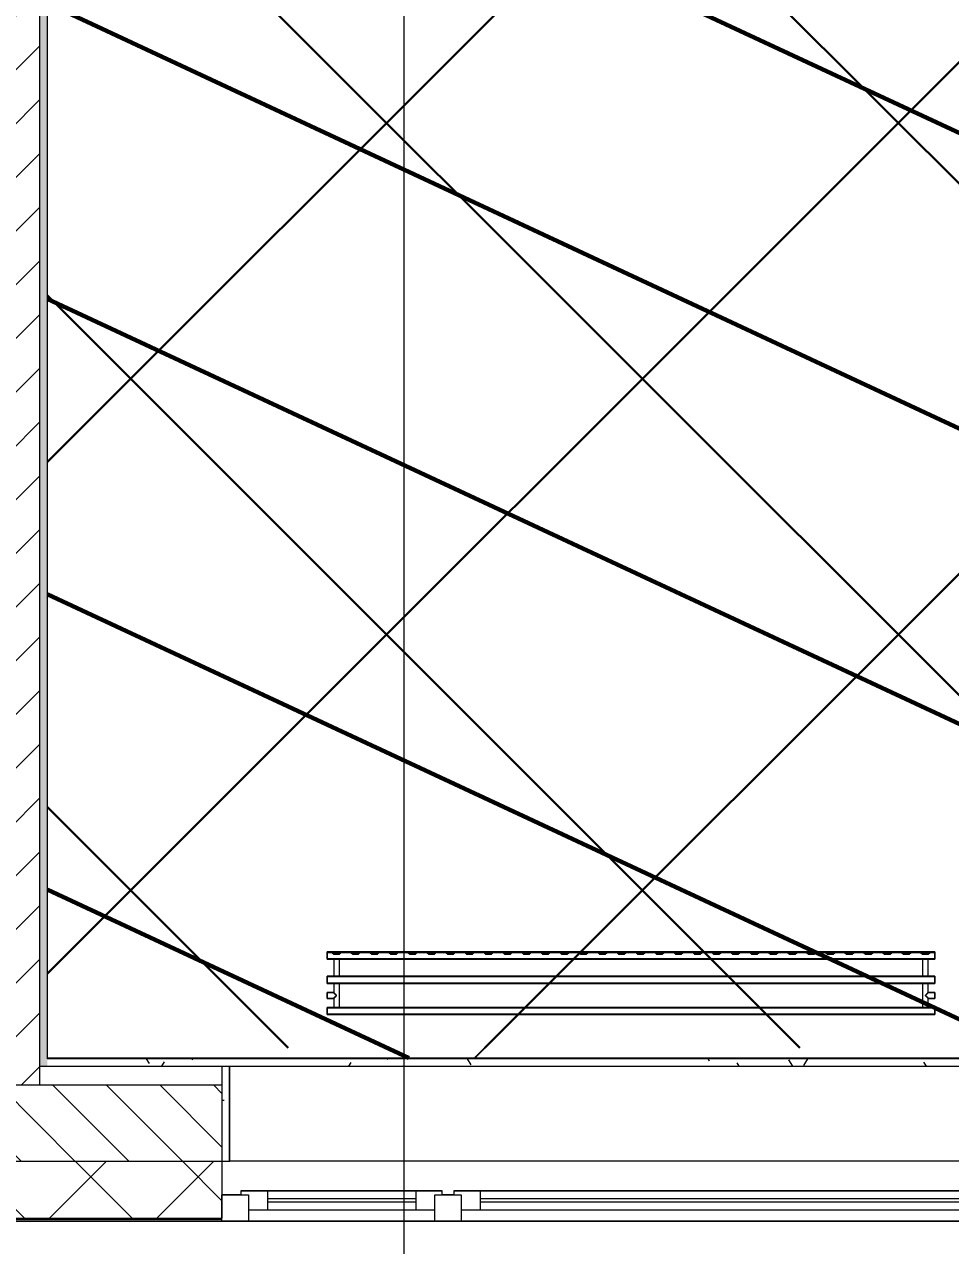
# Model space of a CAD drawing. Header units: millimetres. Extents: x -164500 to 426394, y -23753 to 102118.
# Drawn here: x 258482 to 260920, y -323 to 2892 of the extents above; entities that cross this region are included whole.
import ezdxf
from ezdxf import colors
from ezdxf.entities.mleader import LeaderData, LeaderLine
from ezdxf.math import Vec2, Vec3

# ---------------------------------------------------------------- set-up
doc = ezdxf.new("R2010")
doc.units = ezdxf.units.MM
for name, color, linetype, lineweight in [('0) шлифовка', 5, 'Continuous', 60), ('5.2) Л-1 Линолеум', 100, 'Continuous', 30), ('9.1) Рулон', 30, 'Continuous', 30), ('A-GLAZ', 7, 'Continuous', 9), ('A-GLAZ-1', 7, 'Continuous', 5), ('A-WALL', 7, 'Continuous', 5), ('I-WALL', 7, 'Continuous', 5), ('Оси', 7, 'Continuous', 9)]:
    doc.layers.add(name, color=color, linetype=linetype, lineweight=lineweight)
for name, color, linetype in [('2) защита вин плитк', 6, 'Continuous'), ('3.1) Наливной пол', 3, 'Continuous'), ('3.2.3) Нал-ой пол 4 вып', 3, 'Continuous')]:
    doc.layers.add(name, color=color, linetype=linetype)
for name, color, linetype, lineweight, true_color in [('A-WALL-1', 9, 'Continuous', 5, 0x808080), ('A-WALL-FNSH-1', 9, 'Continuous', 5, 0x808080), ('M-EQPM-1', 7, 'Continuous', 9, 0xb2b2b2)]:
    doc.layers.add(name, color=color, linetype=linetype, lineweight=lineweight, true_color=true_color)
doc.styles.add('СПДС', font='ГОСТ тип А.ttf', dxfattribs={"width": 0.9})
pattern_1 = [(0, (148772.123, -0.94), (243.84, 60.96), [20.117, -162.763, 20.117, -162.763, -975.36]), (0, (148772.123, -0.94), (243.84, 60.96), [-365.76, 20.117, -345.643, 20.117, -162.763, -426.72]), (0, (148772.123, -0.94), (243.84, 60.96), [-914.4, 20.117, -101.803, 20.117, -284.683]), (120, (148863.563, 29.54), (-174.71291, 180.691634), [20.117, -162.763, 20.117, -162.763, -975.36]), (120, (148863.563, 29.54), (-174.71291, 180.691634), [-365.76, 20.117, -345.643, 20.117, -162.763, -426.72]), (120, (148863.563, 29.54), (-174.71291, 180.691634), [-914.4, 20.117, -101.803, 20.117, -284.683]), (240, (148894.043, 151.46), (-69.12709, -241.651634), [20.117, -162.763, 20.117, -162.763, -975.36]), (240, (148894.043, 151.46), (-69.12709, -241.651634), [-365.76, 20.117, -345.643, 20.117, -162.763, -426.72]), (240, (148894.043, 151.46), (-69.12709, -241.651634), [-914.4, 20.117, -101.803, 20.117, -284.683])]
pattern_2 = [(45, (205553.1, 26879), (-1347.04, 1347.04), [])]

# ---------------------------------------------------------------- blocks, each defined once
blk = doc.blocks.new('radiator_prado_classic_z_tip_30_po exemplyaru - Classic Z Тип 30-300-V482-Объем проектирования 2 этажа')
at = {"layer": 'M-EQPM-1'}
for p, q in [((0, 228), (0, 210)), ((1600, 228), (0, 228)), ((0, 210), (0, 228)), ((0, 228), (12.5, 228)), ((12.5, 228), (37.5, 228)), ((37.5, 228), (12.5, 228)), ((12.5, 228), (37.5, 228)), ((12.5, 228), (17.5, 223)), ((12.5, 228), (17.5, 223)), ((32.5, 223), (37.5, 228)), ((37.5, 228), (32.5, 223)), ((37.5, 228), (62.5, 228)), ((62.5, 228), (87.5, 228)), ((87.5, 228), (62.5, 228)), ((62.5, 228), (87.5, 228)), ((62.5, 228), (67.5, 223)), ((62.5, 228), (67.5, 223)), ((82.5, 223), (87.5, 228)), ((87.5, 228), (82.5, 223)), ((87.5, 228), (112.5, 228)), ((112.5, 228), (137.5, 228)), ((137.5, 228), (112.5, 228)), ((112.5, 228), (137.5, 228)), ((112.5, 228), (117.5, 223)), ((112.5, 228), (117.5, 223)), ((132.5, 223), (137.5, 228)), ((137.5, 228), (132.5, 223)), ((137.5, 228), (162.5, 228)), ((162.5, 228), (187.5, 228)), ((187.5, 228), (162.5, 228)), ((162.5, 228), (187.5, 228)), ((162.5, 228), (167.5, 223)), ((162.5, 228), (167.5, 223)), ((182.5, 223), (187.5, 228)), ((187.5, 228), (182.5, 223)), ((187.5, 228), (212.5, 228)), ((212.5, 228), (237.5, 228)), ((237.5, 228), (212.5, 228)), ((212.5, 228), (237.5, 228)), ((212.5, 228), (217.5, 223)), ((212.5, 228), (217.5, 223)), ((232.5, 223), (237.5, 228)), ((237.5, 228), (232.5, 223)), ((237.5, 228), (262.5, 228)), ((262.5, 228), (287.5, 228)), ((287.5, 228), (262.5, 228)), ((262.5, 228), (287.5, 228)), ((262.5, 228), (267.5, 223)), ((262.5, 228), (267.5, 223)), ((282.5, 223), (287.5, 228)), ((287.5, 228), (282.5, 223)), ((287.5, 228), (312.5, 228)), ((312.5, 228), (337.5, 228)), ((337.5, 228), (312.5, 228)), ((312.5, 228), (337.5, 228)), ((312.5, 228), (317.5, 223)), ((312.5, 228), (317.5, 223)), ((332.5, 223), (337.5, 228)), ((337.5, 228), (332.5, 223)), ((337.5, 228), (362.5, 228)), ((362.5, 228), (387.5, 228)), ((387.5, 228), (362.5, 228)), ((362.5, 228), (387.5, 228)), ((362.5, 228), (367.5, 223)), ((362.5, 228), (367.5, 223)), ((382.5, 223), (387.5, 228)), ((387.5, 228), (382.5, 223)), ((387.5, 228), (412.5, 228)), ((412.5, 228), (437.5, 228)), ((437.5, 228), (412.5, 228)), ((412.5, 228), (437.5, 228)), ((412.5, 228), (417.5, 223)), ((412.5, 228), (417.5, 223)), ((432.5, 223), (437.5, 228)), ((437.5, 228), (432.5, 223)), ((437.5, 228), (462.5, 228)), ((462.5, 228), (487.5, 228)), ((487.5, 228), (462.5, 228)), ((462.5, 228), (487.5, 228)), ((462.5, 228), (467.5, 223)), ((462.5, 228), (467.5, 223)), ((482.5, 223), (487.5, 228)), ((487.5, 228), (482.5, 223)), ((487.5, 228), (512.5, 228)), ((512.5, 228), (537.5, 228)), ((537.5, 228), (512.5, 228)), ((512.5, 228), (537.5, 228)), ((512.5, 228), (517.5, 223)), ((512.5, 228), (517.5, 223)), ((532.5, 223), (537.5, 228)), ((537.5, 228), (532.5, 223)), ((537.5, 228), (562.5, 228)), ((562.5, 228), (587.5, 228)), ((587.5, 228), (562.5, 228)), ((562.5, 228), (587.5, 228)), ((562.5, 228), (567.5, 223)), ((562.5, 228), (567.5, 223)), ((582.5, 223), (587.5, 228)), ((587.5, 228), (582.5, 223)), ((587.5, 228), (612.5, 228)), ((612.5, 228), (637.5, 228)), ((637.5, 228), (612.5, 228)), ((612.5, 228), (637.5, 228)), ((612.5, 228), (617.5, 223)), ((612.5, 228), (617.5, 223)), ((632.5, 223), (637.5, 228)), ((637.5, 228), (632.5, 223)), ((637.5, 228), (662.5, 228)), ((662.5, 228), (687.5, 228)), ((687.5, 228), (662.5, 228)), ((662.5, 228), (687.5, 228)), ((662.5, 228), (667.5, 223)), ((662.5, 228), (667.5, 223)), ((682.5, 223), (687.5, 228)), ((687.5, 228), (682.5, 223)), ((687.5, 228), (712.5, 228)), ((712.5, 228), (737.5, 228)), ((737.5, 228), (712.5, 228)), ((712.5, 228), (737.5, 228)), ((712.5, 228), (717.5, 223)), ((712.5, 228), (717.5, 223)), ((732.5, 223), (737.5, 228)), ((737.5, 228), (732.5, 223)), ((737.5, 228), (762.5, 228)), ((762.5, 228), (787.5, 228)), ((787.5, 228), (762.5, 228)), ((762.5, 228), (787.5, 228)), ((762.5, 228), (767.5, 223)), ((762.5, 228), (767.5, 223)), ((782.5, 223), (787.5, 228)), ((787.5, 228), (782.5, 223)), ((787.5, 228), (812.5, 228)), ((812.5, 228), (837.5, 228)), ((837.5, 228), (812.5, 228)), ((812.5, 228), (837.5, 228)), ((812.5, 228), (817.5, 223)), ((812.5, 228), (817.5, 223)), ((832.5, 223), (837.5, 228)), ((837.5, 228), (832.5, 223)), ((837.5, 228), (862.5, 228)), ((862.5, 228), (887.5, 228)), ((887.5, 228), (862.5, 228)), ((862.5, 228), (887.5, 228)), ((862.5, 228), (867.5, 223)), ((862.5, 228), (867.5, 223)), ((882.5, 223), (887.5, 228)), ((887.5, 228), (882.5, 223)), ((887.5, 228), (912.5, 228)), ((912.5, 228), (937.5, 228)), ((937.5, 228), (912.5, 228)), ((912.5, 228), (937.5, 228)), ((912.5, 228), (917.5, 223)), ((912.5, 228), (917.5, 223)), ((932.5, 223), (937.5, 228)), ((937.5, 228), (932.5, 223)), ((937.5, 228), (962.5, 228)), ((962.5, 228), (987.5, 228)), ((987.5, 228), (962.5, 228)), ((962.5, 228), (987.5, 228)), ((962.5, 228), (967.5, 223)), ((962.5, 228), (967.5, 223)), ((982.5, 223), (987.5, 228)), ((987.5, 228), (982.5, 223)), ((987.5, 228), (1012.5, 228)), ((1012.5, 228), (1037.5, 228)), ((1037.5, 228), (1012.5, 228)), ((1012.5, 228), (1037.5, 228)), ((1012.5, 228), (1017.5, 223)), ((1012.5, 228), (1017.5, 223)), ((1032.5, 223), (1037.5, 228)), ((1037.5, 228), (1032.5, 223)), ((1037.5, 228), (1062.5, 228)), ((1062.5, 228), (1087.5, 228)), ((1087.5, 228), (1062.5, 228)), ((1062.5, 228), (1087.5, 228)), ((1062.5, 228), (1067.5, 223)), ((1062.5, 228), (1067.5, 223)), ((1082.5, 223), (1087.5, 228)), ((1087.5, 228), (1082.5, 223)), ((1087.5, 228), (1112.5, 228)), ((1112.5, 228), (1137.5, 228)), ((1137.5, 228), (1112.5, 228)), ((1112.5, 228), (1137.5, 228)), ((1112.5, 228), (1117.5, 223)), ((1112.5, 228), (1117.5, 223)), ((1132.5, 223), (1137.5, 228)), ((1137.5, 228), (1132.5, 223)), ((1137.5, 228), (1162.5, 228)), ((1162.5, 228), (1187.5, 228)), ((1187.5, 228), (1162.5, 228)), ((1162.5, 228), (1187.5, 228)), ((1162.5, 228), (1167.5, 223)), ((1162.5, 228), (1167.5, 223)), ((1182.5, 223), (1187.5, 228)), ((1187.5, 228), (1182.5, 223)), ((1187.5, 228), (1212.5, 228)), ((1212.5, 228), (1237.5, 228)), ((1237.5, 228), (1212.5, 228)), ((1212.5, 228), (1237.5, 228)), ((1212.5, 228), (1217.5, 223)), ((1212.5, 228), (1217.5, 223)), ((1232.5, 223), (1237.5, 228)), ((1237.5, 228), (1232.5, 223)), ((1237.5, 228), (1262.5, 228)), ((1262.5, 228), (1287.5, 228)), ((1287.5, 228), (1262.5, 228)), ((1262.5, 228), (1287.5, 228)), ((1262.5, 228), (1267.5, 223)), ((1262.5, 228), (1267.5, 223)), ((1282.5, 223), (1287.5, 228)), ((1287.5, 228), (1282.5, 223)), ((1287.5, 228), (1312.5, 228)), ((1312.5, 228), (1337.5, 228)), ((1337.5, 228), (1312.5, 228)), ((1312.5, 228), (1337.5, 228)), ((1312.5, 228), (1317.5, 223)), ((1312.5, 228), (1317.5, 223)), ((1332.5, 223), (1337.5, 228)), ((1337.5, 228), (1332.5, 223)), ((1337.5, 228), (1362.5, 228)), ((1362.5, 228), (1387.5, 228)), ((1387.5, 228), (1362.5, 228)), ((1362.5, 228), (1387.5, 228)), ((1362.5, 228), (1367.5, 223)), ((1362.5, 228), (1367.5, 223)), ((1382.5, 223), (1387.5, 228)), ((1387.5, 228), (1382.5, 223)), ((1387.5, 228), (1412.5, 228)), ((1412.5, 228), (1437.5, 228)), ((1437.5, 228), (1412.5, 228)), ((1412.5, 228), (1437.5, 228)), ((1412.5, 228), (1417.5, 223)), ((1412.5, 228), (1417.5, 223)), ((1432.5, 223), (1437.5, 228)), ((1437.5, 228), (1432.5, 223)), ((1437.5, 228), (1462.5, 228)), ((1462.5, 228), (1487.5, 228)), ((1487.5, 228), (1462.5, 228)), ((1462.5, 228), (1487.5, 228)), ((1462.5, 228), (1467.5, 223)), ((1462.5, 228), (1467.5, 223)), ((1482.5, 223), (1487.5, 228)), ((1487.5, 228), (1482.5, 223)), ((1487.5, 228), (1512.5, 228)), ((1512.5, 228), (1537.5, 228)), ((1537.5, 228), (1512.5, 228)), ((1512.5, 228), (1537.5, 228)), ((1512.5, 228), (1517.5, 223)), ((1512.5, 228), (1517.5, 223)), ((1532.5, 223), (1537.5, 228)), ((1537.5, 228), (1532.5, 223)), ((1537.5, 228), (1562.5, 228)), ((1562.5, 228), (1587.5, 228)), ((1587.5, 228), (1562.5, 228)), ((1562.5, 228), (1587.5, 228)), ((1562.5, 228), (1567.5, 223)), ((1562.5, 228), (1567.5, 223)), ((1582.5, 223), (1587.5, 228)), ((1587.5, 228), (1582.5, 223)), ((1587.5, 228), (1600, 228)), ((1600, 210), (1600, 228)), ((1600, 228), (1600, 210)), ((0, 210), (1600, 210)), ((17.8, 210), (0, 210)), ((32.5, 223), (17.5, 223)), ((17.5, 223), (32.5, 223)), ((17.5, 210), (17.5, 164)), ((17.5, 210), (17.5, 164)), ((17.8, 210), (17.5, 210)), ((17.5, 210), (17.8, 210)), ((17.8, 210), (17.5, 210)), ((17.5, 210), (32.5, 210)), ((32.2, 210), (17.8, 210)), ((17.8, 210), (18.5, 210)), ((21.2, 210), (17.8, 210)), ((18.5, 210), (32.2, 210)), ((32.2, 210), (21.2, 210)), ((32.5, 210), (32.2, 210)), ((32.2, 210), (32.5, 210)), ((32.5, 210), (32.2, 210)), ((1567.8, 210), (32.2, 210)), ((32.5, 164), (32.5, 210)), ((32.5, 164), (32.5, 210)), ((82.5, 223), (67.5, 223)), ((67.5, 223), (82.5, 223)), ((132.5, 223), (117.5, 223)), ((117.5, 223), (132.5, 223)), ((182.5, 223), (167.5, 223)), ((167.5, 223), (182.5, 223)), ((232.5, 223), (217.5, 223)), ((217.5, 223), (232.5, 223)), ((282.5, 223), (267.5, 223)), ((267.5, 223), (282.5, 223)), ((332.5, 223), (317.5, 223)), ((317.5, 223), (332.5, 223)), ((382.5, 223), (367.5, 223)), ((367.5, 223), (382.5, 223)), ((432.5, 223), (417.5, 223)), ((417.5, 223), (432.5, 223)), ((482.5, 223), (467.5, 223)), ((467.5, 223), (482.5, 223)), ((532.5, 223), (517.5, 223)), ((517.5, 223), (532.5, 223)), ((582.5, 223), (567.5, 223)), ((567.5, 223), (582.5, 223)), ((632.5, 223), (617.5, 223)), ((617.5, 223), (632.5, 223)), ((682.5, 223), (667.5, 223)), ((667.5, 223), (682.5, 223)), ((732.5, 223), (717.5, 223)), ((717.5, 223), (732.5, 223)), ((782.5, 223), (767.5, 223)), ((767.5, 223), (782.5, 223)), ((832.5, 223), (817.5, 223)), ((817.5, 223), (832.5, 223)), ((882.5, 223), (867.5, 223)), ((867.5, 223), (882.5, 223)), ((932.5, 223), (917.5, 223)), ((917.5, 223), (932.5, 223)), ((982.5, 223), (967.5, 223)), ((967.5, 223), (982.5, 223)), ((1032.5, 223), (1017.5, 223)), ((1017.5, 223), (1032.5, 223)), ((1082.5, 223), (1067.5, 223)), ((1067.5, 223), (1082.5, 223)), ((1132.5, 223), (1117.5, 223)), ((1117.5, 223), (1132.5, 223)), ((1182.5, 223), (1167.5, 223)), ((1167.5, 223), (1182.5, 223)), ((1232.5, 223), (1217.5, 223)), ((1217.5, 223), (1232.5, 223)), ((1282.5, 223), (1267.5, 223)), ((1267.5, 223), (1282.5, 223)), ((1332.5, 223), (1317.5, 223)), ((1317.5, 223), (1332.5, 223)), ((1382.5, 223), (1367.5, 223)), ((1367.5, 223), (1382.5, 223)), ((1432.5, 223), (1417.5, 223)), ((1417.5, 223), (1432.5, 223)), ((1482.5, 223), (1467.5, 223)), ((1467.5, 223), (1482.5, 223)), ((1532.5, 223), (1517.5, 223)), ((1517.5, 223), (1532.5, 223)), ((1582.5, 223), (1567.5, 223)), ((1567.5, 223), (1582.5, 223)), ((1567.5, 210), (1567.5, 164)), ((1567.5, 210), (1567.5, 164)), ((1567.8, 210), (1567.5, 210)), ((1567.5, 210), (1582.5, 210)), ((1567.8, 210), (1567.5, 210)), ((1567.5, 210), (1567.8, 210)), ((1568.5, 210), (1567.8, 210)), ((1582.2, 210), (1567.8, 210)), ((1567.8, 210), (1582.2, 210)), ((1573.1, 210), (1568.5, 210)), ((1580.3, 210), (1573.1, 210)), ((1582.2, 210), (1580.3, 210)), ((1582.5, 210), (1582.2, 210)), ((1582.5, 210), (1582.2, 210)), ((1582.2, 210), (1582.5, 210)), ((1600, 210), (1582.2, 210)), ((1582.5, 164), (1582.5, 210)), ((1582.5, 164), (1582.5, 210)), ((1600, 164), (0, 164)), ((0, 164), (0, 146)), ((0, 146), (0, 164)), ((0, 164), (17.8, 164)), ((17.8, 164), (17.5, 164)), ((17.5, 164), (17.8, 164)), ((17.8, 164), (17.5, 164)), ((17.5, 164), (32.5, 164)), ((32.2, 164), (17.8, 164)), ((17.8, 164), (31.5, 164)), ((18.5, 164), (17.8, 164)), ((21.2, 164), (18.5, 164)), ((23.1, 164), (21.2, 164)), ((26.9, 164), (23.1, 164)), ((30.3, 164), (26.9, 164)), ((32.2, 164), (30.3, 164)), ((31.5, 164), (32.2, 164)), ((32.5, 164), (32.2, 164)), ((32.2, 164), (32.5, 164)), ((32.5, 164), (32.2, 164)), ((32.2, 164), (1567.8, 164)), ((1567.8, 164), (1567.5, 164)), ((1567.5, 164), (1582.5, 164)), ((1567.8, 164), (1567.5, 164)), ((1567.5, 164), (1567.8, 164)), ((1573.1, 164), (1567.8, 164)), ((1582.2, 164), (1567.8, 164)), ((1567.8, 164), (1568.5, 164)), ((1568.5, 164), (1569.7, 164)), ((1569.7, 164), (1571.2, 164)), ((1571.2, 164), (1575, 164)), ((1581.5, 164), (1573.1, 164)), ((1575, 164), (1581.5, 164)), ((1582.2, 164), (1581.5, 164)), ((1581.5, 164), (1582.2, 164)), ((1582.5, 164), (1582.2, 164)), ((1582.5, 164), (1582.2, 164)), ((1582.2, 164), (1582.5, 164)), ((1582.2, 164), (1600, 164)), ((1600, 146), (1600, 164)), ((1600, 164), (1600, 146)), ((0, 146), (1600, 146)), ((18.5, 146), (0, 146)), ((17.5, 146), (17.5, 121.5)), ((17.5, 146), (17.5, 121.5)), ((17.5, 146), (18.5, 146)), ((18.5, 146), (17.5, 146)), ((17.5, 146), (18.5, 146)), ((32.5, 146), (17.5, 146)), ((18.5, 146), (32.2, 146)), ((21.2, 146), (18.5, 146)), ((18.5, 146), (32.2, 146)), ((23.1, 146), (21.2, 146)), ((25, 146), (23.1, 146)), ((26.9, 146), (25, 146)), ((28.7, 146), (26.9, 146)), ((30.3, 146), (28.7, 146)), ((31.5, 146), (30.3, 146)), ((32.2, 146), (31.5, 146)), ((32.2, 146), (32.5, 146)), ((32.5, 146), (32.2, 146)), ((32.2, 146), (32.5, 146)), ((1567.8, 146), (32.2, 146)), ((32.5, 82), (32.5, 146)), ((32.5, 82), (32.5, 146)), ((1567.5, 146), (1567.5, 82)), ((1567.5, 146), (1567.5, 82)), ((1567.5, 146), (1567.8, 146)), ((1582.5, 146), (1567.5, 146)), ((1567.5, 146), (1567.8, 146)), ((1567.8, 146), (1567.5, 146)), ((1567.8, 146), (1568.5, 146)), ((1567.8, 146), (1581.5, 146)), ((1581.5, 146), (1567.8, 146)), ((1568.5, 146), (1581.5, 146)), ((1581.5, 146), (1582.5, 146)), ((1581.5, 146), (1582.5, 146)), ((1582.5, 146), (1581.5, 146)), ((1600, 146), (1581.5, 146)), ((1582.5, 121.5), (1582.5, 146)), ((1582.5, 121.5), (1582.5, 146)), ((17.5, 121.5), (0, 121.5)), ((17.5, 121.5), (0, 121.5)), ((0, 121.5), (0, 120.5)), ((0, 106.5), (0, 121.5)), ((0, 120.5), (0, 107.5)), ((0, 120.5), (0, 119.3)), ((0, 114), (0, 120.5)), ((0, 120.5), (0, 120.5)), ((0, 119.3), (0, 117.8)), ((0, 117.8), (0, 114)), ((0, 114), (0, 110.3)), ((0, 107.5), (0, 114)), ((0, 110.3), (0, 108.7)), ((0, 108.7), (0, 107.5)), ((0, 107.5), (0, 106.5)), ((0, 107.5), (0, 107.5)), ((0, 106.5), (17.5, 106.5)), ((0, 106.5), (17.5, 106.5)), ((17.5, 106.5), (17.5, 82)), ((17.5, 106.5), (17.5, 82)), ((1600, 121.5), (1582.5, 121.5)), ((1600, 121.5), (1582.5, 121.5)), ((1582.5, 82), (1582.5, 106.5)), ((1582.5, 106.5), (1600, 106.5)), ((1582.5, 82), (1582.5, 106.5)), ((1582.5, 106.5), (1600, 106.5)), ((1600, 121.5), (1600, 106.5)), ((1600, 120.5), (1600, 121.5)), ((1600, 121.5), (1600, 120.5)), ((1600, 120.5), (1600, 121.5)), ((1600, 107.5), (1600, 120.5)), ((1600, 120.5), (1600, 107.5)), ((1600, 117.8), (1600, 120.5)), ((1600, 115.9), (1600, 117.8)), ((1600, 114), (1600, 115.9)), ((1600, 110.3), (1600, 114)), ((1600, 107.5), (1600, 110.3)), ((1600, 106.5), (1600, 107.5)), ((1600, 107.5), (1600, 106.5)), ((1600, 106.5), (1600, 107.5)), ((1600, 82), (0, 82)), ((0, 82), (0, 64)), ((0, 64), (0, 82)), ((0, 82), (18.5, 82)), ((18.5, 82), (17.5, 82)), ((17.5, 82), (18.5, 82)), ((18.5, 82), (17.5, 82)), ((17.5, 82), (32.5, 82)), ((19.7, 82), (18.5, 82)), ((18.5, 82), (23.1, 82)), ((32.2, 82), (18.5, 82)), ((26.9, 82), (19.7, 82)), ((23.1, 82), (28.7, 82)), ((32.2, 82), (26.9, 82)), ((28.7, 82), (31.5, 82)), ((31.5, 82), (32.2, 82)), ((32.5, 82), (32.2, 82)), ((32.2, 82), (32.5, 82)), ((32.5, 82), (32.2, 82)), ((32.2, 82), (1567.8, 82)), ((1567.8, 82), (1567.5, 82)), ((1567.5, 82), (1582.5, 82)), ((1567.8, 82), (1567.5, 82)), ((1567.5, 82), (1567.8, 82)), ((1569.7, 82), (1567.8, 82)), ((1581.5, 82), (1567.8, 82)), ((1567.8, 82), (1581.5, 82)), ((1573.1, 82), (1569.7, 82)), ((1578.7, 82), (1573.1, 82)), ((1581.5, 82), (1578.7, 82)), ((1582.5, 82), (1581.5, 82)), ((1582.5, 82), (1581.5, 82)), ((1581.5, 82), (1582.5, 82)), ((1581.5, 82), (1600, 82)), ((1600, 64), (1600, 82)), ((1600, 82), (1600, 64)), ((1600, 64), (0, 64)), ((0, 64), (1600, 64))]:
    blk.add_line(p, q, dxfattribs=at)
for points, knots in [([(18.5, 120.5), (18.4, 120.6), (18.3, 120.7), (18.1, 120.9), (17.9, 121.1), (17.8, 121.2), (17.7, 121.3), (17.5, 121.5), (17.5, 121.5), (17.5, 121.5)], [0.7142857, 0.7142857, 0.7142857, 0.7142857, 0.75, 0.7857143, 0.8214286, 0.8571429, 0.8928571, 0.9285714, 1, 1, 1, 1]), ([(17.5, 121.5), (17.5, 121.5), (17.5, 121.5), (17.7, 121.3), (17.8, 121.2), (17.9, 121.1), (18.1, 120.9), (18.3, 120.7), (18.4, 120.6), (18.5, 120.5)], [0, 0, 0, 0, 0.0714286, 0.1071429, 0.1428571, 0.1785714, 0.2142857, 0.25, 0.2857143, 0.2857143, 0.2857143, 0.2857143]), ([(17.5, 121.5), (17.5, 121.5), (17.5, 121.5), (17.7, 121.3), (17.8, 121.2), (17.9, 121.1), (18.1, 120.9), (18.3, 120.7), (18.4, 120.6), (18.5, 120.5)], [0, 0, 0, 0, 0.0714286, 0.1071429, 0.1428571, 0.1785714, 0.2142857, 0.25, 0.2857143, 0.2857143, 0.2857143, 0.2857143]), ([(25, 114), (24.5, 114.5), (23.6, 115.4), (22.4, 116.6), (21.6, 117.4), (21.1, 117.9), (20.8, 118.2), (20.5, 118.5), (20.2, 118.8), (19.8, 119.1), (19.6, 119.4), (19.3, 119.7), (19, 120), (18.7, 120.3), (18.5, 120.5), (18.3, 120.7), (18.1, 120.9), (17.9, 121.1), (17.8, 121.2), (17.7, 121.3), (17.5, 121.5), (17.5, 121.5), (17.5, 121.5)], [0, 0, 0, 0, 0.142857, 0.285714, 0.357143, 0.392857, 0.428571, 0.464286, 0.5, 0.535714, 0.571429, 0.607143, 0.642857, 0.678571, 0.714286, 0.75, 0.785714, 0.821429, 0.857143, 0.892857, 0.928571, 1, 1, 1, 1]), ([(17.5, 106.5), (17.5, 106.5), (17.5, 106.5), (17.7, 106.7), (17.8, 106.8), (17.9, 106.9), (18.1, 107.1), (18.3, 107.3), (18.5, 107.5), (18.7, 107.7), (19, 108), (19.3, 108.3), (19.6, 108.6), (19.8, 108.9), (20.3, 109.3), (20.7, 109.7), (21.1, 110.1), (21.6, 110.6), (22.4, 111.4), (23.6, 112.6), (24.5, 113.5), (25, 114)], [0, 0, 0, 0, 0.071429, 0.107143, 0.142857, 0.178571, 0.214286, 0.25, 0.285714, 0.321429, 0.357143, 0.392857, 0.428571, 0.464286, 0.5, 0.571429, 0.607143, 0.642857, 0.714286, 0.857143, 1, 1, 1, 1]), ([(17.5, 106.5), (17.5, 106.5), (17.5, 106.5), (17.7, 106.7), (17.8, 106.8), (17.9, 106.9), (18.1, 107.1), (18.3, 107.3), (18.4, 107.4), (18.5, 107.5)], [0, 0, 0, 0, 0.0714286, 0.1071429, 0.1428571, 0.1785714, 0.2142857, 0.25, 0.2857143, 0.2857143, 0.2857143, 0.2857143]), ([(18.5, 107.5), (18.4, 107.4), (18.3, 107.3), (18.1, 107.1), (17.9, 106.9), (17.8, 106.8), (17.7, 106.7), (17.5, 106.5), (17.5, 106.5), (17.5, 106.5)], [0.7142857, 0.7142857, 0.7142857, 0.7142857, 0.75, 0.7857143, 0.8214286, 0.8571429, 0.8928571, 0.9285714, 1, 1, 1, 1]), ([(18.5, 107.5), (18.4, 107.4), (18.3, 107.3), (18.1, 107.1), (17.9, 106.9), (17.8, 106.8), (17.7, 106.7), (17.5, 106.5), (17.5, 106.5), (17.5, 106.5)], [0.7142857, 0.7142857, 0.7142857, 0.7142857, 0.75, 0.7857143, 0.8214286, 0.8571429, 0.8928571, 0.9285714, 1, 1, 1, 1]), ([(22.1, 116.9), (21.9, 117.1), (21.6, 117.4), (21.1, 117.9), (20.8, 118.2), (20.5, 118.5), (20.2, 118.8), (19.9, 119.2), (19.7, 119.3), (19.6, 119.4)], [0.2857143, 0.2857143, 0.2857143, 0.2857143, 0.3571429, 0.3928571, 0.4285714, 0.4642857, 0.5, 0.5357143, 0.5714286, 0.5714286, 0.5714286, 0.5714286]), ([(19.6, 119.4), (19.7, 119.3), (19.9, 119.2), (20.3, 118.7), (20.7, 118.3), (21.1, 117.9), (21.6, 117.4), (21.9, 117.1), (22.1, 116.9)], [0.4285714, 0.4285714, 0.4285714, 0.4285714, 0.4642857, 0.5, 0.5714286, 0.6071429, 0.6428571, 0.7142857, 0.7142857, 0.7142857, 0.7142857]), ([(19.6, 119.4), (19.7, 119.3), (19.8, 119.1), (20.3, 118.7), (20.6, 118.4), (20.8, 118.2)], [0.4285714, 0.4285714, 0.4285714, 0.4285714, 0.4642857, 0.5, 0.5714286, 0.5714286, 0.5714286, 0.5714286]), ([(19.6, 108.6), (19.7, 108.7), (19.9, 108.8), (20.3, 109.3), (20.7, 109.7), (21.1, 110.1), (21.6, 110.6), (21.9, 110.9), (22.1, 111.1)], [0.4285714, 0.4285714, 0.4285714, 0.4285714, 0.4642857, 0.5, 0.5714286, 0.6071429, 0.6428571, 0.7142857, 0.7142857, 0.7142857, 0.7142857]), ([(22.1, 111.1), (21.9, 110.9), (21.6, 110.6), (21.1, 110.1), (20.8, 109.8), (20.5, 109.5), (20.2, 109.2), (19.8, 108.9), (19.7, 108.7), (19.6, 108.6)], [0.2857143, 0.2857143, 0.2857143, 0.2857143, 0.3571429, 0.3928571, 0.4285714, 0.4642857, 0.5, 0.5357143, 0.5714286, 0.5714286, 0.5714286, 0.5714286]), ([(20.8, 118.2), (20.9, 118.1), (21.1, 117.9), (21.6, 117.4), (21.9, 117.1), (22.1, 116.9)], [0.5714286, 0.5714286, 0.5714286, 0.5714286, 0.6071429, 0.6428571, 0.7142857, 0.7142857, 0.7142857, 0.7142857]), ([(22.1, 111.1), (21.9, 110.9), (21.6, 110.6), (21.1, 110.1), (20.9, 109.9), (20.8, 109.8)], [0.2857143, 0.2857143, 0.2857143, 0.2857143, 0.3571429, 0.3928571, 0.4285714, 0.4285714, 0.4285714, 0.4285714]), ([(1575, 114), (1575.5, 114.5), (1576.4, 115.4), (1577.6, 116.6), (1578.4, 117.4), (1578.9, 117.9), (1579.2, 118.2), (1579.5, 118.5), (1579.8, 118.8), (1580.1, 119.2), (1580.4, 119.4), (1580.7, 119.7), (1581, 120), (1581.3, 120.3), (1581.5, 120.5), (1581.7, 120.7), (1581.9, 120.9), (1582.1, 121.1), (1582.2, 121.2), (1582.3, 121.3), (1582.5, 121.5), (1582.5, 121.5), (1582.5, 121.5)], [0, 0, 0, 0, 0.142857, 0.285714, 0.357143, 0.392857, 0.428571, 0.464286, 0.5, 0.535714, 0.571429, 0.607143, 0.642857, 0.678571, 0.714286, 0.75, 0.785714, 0.821429, 0.857143, 0.892857, 0.928571, 1, 1, 1, 1]), ([(1582.5, 106.5), (1582.5, 106.5), (1582.5, 106.5), (1582.3, 106.7), (1582.2, 106.8), (1582.1, 106.9), (1581.9, 107.1), (1581.7, 107.3), (1581.5, 107.5), (1581.3, 107.7), (1581, 108), (1580.7, 108.3), (1580.4, 108.6), (1580.1, 108.8), (1579.7, 109.3), (1579.3, 109.7), (1578.9, 110.1), (1578.4, 110.6), (1577.6, 111.4), (1576.4, 112.6), (1575.5, 113.5), (1575, 114)], [0, 0, 0, 0, 0.071429, 0.107143, 0.142857, 0.178571, 0.214286, 0.25, 0.285714, 0.321429, 0.357143, 0.392857, 0.428571, 0.464286, 0.5, 0.571429, 0.607143, 0.642857, 0.714286, 0.857143, 1, 1, 1, 1]), ([(1580.4, 119.4), (1580.3, 119.3), (1580.1, 119.2), (1579.7, 118.7), (1579.3, 118.3), (1578.9, 117.9), (1578.4, 117.4), (1578.1, 117.1), (1577.9, 116.9)], [0.4285714, 0.4285714, 0.4285714, 0.4285714, 0.4642857, 0.5, 0.5714286, 0.6071429, 0.6428571, 0.7142857, 0.7142857, 0.7142857, 0.7142857]), ([(1579.2, 118.2), (1579.1, 118.1), (1578.9, 117.9), (1578.4, 117.4), (1578.1, 117.1), (1577.9, 116.9)], [0.5714286, 0.5714286, 0.5714286, 0.5714286, 0.6071429, 0.6428571, 0.7142857, 0.7142857, 0.7142857, 0.7142857]), ([(1577.9, 116.9), (1578.1, 117.1), (1578.4, 117.4), (1578.9, 117.9), (1579.1, 118.1), (1579.2, 118.2)], [0.2857143, 0.2857143, 0.2857143, 0.2857143, 0.3571429, 0.3928571, 0.4285714, 0.4285714, 0.4285714, 0.4285714]), ([(1577.9, 111.1), (1578.1, 110.9), (1578.4, 110.6), (1578.9, 110.1), (1579.1, 109.9), (1579.2, 109.8)], [0.2857143, 0.2857143, 0.2857143, 0.2857143, 0.3571429, 0.3928571, 0.4285714, 0.4285714, 0.4285714, 0.4285714]), ([(1577.9, 111.1), (1578.1, 110.9), (1578.4, 110.6), (1578.9, 110.1), (1579.1, 109.9), (1579.2, 109.8)], [0.2857143, 0.2857143, 0.2857143, 0.2857143, 0.3571429, 0.3928571, 0.4285714, 0.4285714, 0.4285714, 0.4285714]), ([(1580.4, 108.6), (1580.3, 108.7), (1580.1, 108.8), (1579.7, 109.3), (1579.3, 109.7), (1578.9, 110.1), (1578.4, 110.6), (1578.1, 110.9), (1577.9, 111.1)], [0.4285714, 0.4285714, 0.4285714, 0.4285714, 0.4642857, 0.5, 0.5714286, 0.6071429, 0.6428571, 0.7142857, 0.7142857, 0.7142857, 0.7142857]), ([(1580.4, 119.4), (1580.3, 119.3), (1580.1, 119.2), (1579.7, 118.7), (1579.4, 118.4), (1579.2, 118.2)], [0.4285714, 0.4285714, 0.4285714, 0.4285714, 0.4642857, 0.5, 0.5714286, 0.5714286, 0.5714286, 0.5714286]), ([(1582.5, 121.5), (1582.5, 121.5), (1582.5, 121.5), (1582.3, 121.3), (1582.2, 121.2), (1582.1, 121.1), (1581.9, 120.9), (1581.7, 120.7), (1581.6, 120.6), (1581.5, 120.5)], [0, 0, 0, 0, 0.0714286, 0.1071429, 0.1428571, 0.1785714, 0.2142857, 0.25, 0.2857143, 0.2857143, 0.2857143, 0.2857143]), ([(1582.5, 121.5), (1582.5, 121.5), (1582.5, 121.5), (1582.3, 121.3), (1582.2, 121.2), (1582.1, 121.1), (1581.9, 120.9), (1581.7, 120.7), (1581.6, 120.6), (1581.5, 120.5)], [0, 0, 0, 0, 0.0714286, 0.1071429, 0.1428571, 0.1785714, 0.2142857, 0.25, 0.2857143, 0.2857143, 0.2857143, 0.2857143]), ([(1581.5, 120.5), (1581.6, 120.6), (1581.7, 120.7), (1581.9, 120.9), (1582.1, 121.1), (1582.2, 121.2), (1582.3, 121.3), (1582.5, 121.5), (1582.5, 121.5), (1582.5, 121.5)], [0.7142857, 0.7142857, 0.7142857, 0.7142857, 0.75, 0.7857143, 0.8214286, 0.8571429, 0.8928571, 0.9285714, 1, 1, 1, 1]), ([(1581.5, 107.5), (1581.6, 107.4), (1581.7, 107.3), (1581.9, 107.1), (1582.1, 106.9), (1582.2, 106.8), (1582.3, 106.7), (1582.5, 106.5), (1582.5, 106.5), (1582.5, 106.5)], [0.7142857, 0.7142857, 0.7142857, 0.7142857, 0.75, 0.7857143, 0.8214286, 0.8571429, 0.8928571, 0.9285714, 1, 1, 1, 1]), ([(1581.5, 107.5), (1581.6, 107.4), (1581.7, 107.3), (1581.9, 107.1), (1582.1, 106.9), (1582.2, 106.8), (1582.3, 106.7), (1582.5, 106.5), (1582.5, 106.5), (1582.5, 106.5)], [0.7142857, 0.7142857, 0.7142857, 0.7142857, 0.75, 0.7857143, 0.8214286, 0.8571429, 0.8928571, 0.9285714, 1, 1, 1, 1]), ([(1582.5, 106.5), (1582.5, 106.5), (1582.5, 106.5), (1582.3, 106.7), (1582.2, 106.8), (1582.1, 106.9), (1581.9, 107.1), (1581.7, 107.3), (1581.6, 107.4), (1581.5, 107.5)], [0, 0, 0, 0, 0.0714286, 0.1071429, 0.1428571, 0.1785714, 0.2142857, 0.25, 0.2857143, 0.2857143, 0.2857143, 0.2857143])]:
    blk.add_open_spline(points, degree=3, knots=knots, dxfattribs=at)
for points in [[(19.6, 119.4), (19.5, 119.5), (19.3, 119.7), (19, 120), (18.7, 120.3), (18.6, 120.4), (18.5, 120.5)], [(18.5, 120.5), (18.6, 120.4), (18.7, 120.3), (19, 120), (19.3, 119.7), (19.5, 119.5), (19.6, 119.4)], [(18.5, 120.5), (18.6, 120.4), (18.7, 120.3), (19, 120), (19.3, 119.7), (19.5, 119.5), (19.6, 119.4)], [(18.5, 107.5), (18.6, 107.6), (18.7, 107.7), (19, 108), (19.3, 108.3), (19.5, 108.5), (19.6, 108.6)], [(19.6, 108.6), (19.5, 108.5), (19.3, 108.3), (19, 108), (18.7, 107.7), (18.6, 107.6), (18.5, 107.5)], [(19.6, 108.6), (19.5, 108.5), (19.3, 108.3), (19, 108), (18.7, 107.7), (18.6, 107.6), (18.5, 107.5)], [(20.8, 109.8), (20.7, 109.7), (20.5, 109.5), (20.2, 109.2), (19.9, 108.8), (19.7, 108.7), (19.6, 108.6)], [(23.6, 115.4), (23.1, 115.9), (22.6, 116.4), (22.1, 116.9)], [(22.1, 116.9), (22.6, 116.4), (23.6, 115.4), (24.5, 114.5), (25, 114)], [(22.1, 116.9), (22.6, 116.4), (23.6, 115.4), (24.5, 114.5), (25, 114)], [(25, 114), (24.5, 113.5), (23.6, 112.6), (22.6, 111.6), (22.1, 111.1)], [(25, 114), (24.5, 113.5), (23.6, 112.6), (22.6, 111.6), (22.1, 111.1)], [(22.1, 111.1), (22.6, 111.6), (23.1, 112.1), (23.6, 112.6)], [(25, 114), (24.5, 114.5), (24, 115), (23.6, 115.4)], [(23.6, 112.6), (24, 113), (24.5, 113.5), (25, 114)], [(1577.9, 116.9), (1577.4, 116.4), (1576.4, 115.4), (1575.5, 114.5), (1575, 114)], [(1577.9, 116.9), (1577.4, 116.4), (1576.4, 115.4), (1575.5, 114.5), (1575, 114)], [(1575, 114), (1575.5, 114.5), (1576.4, 115.4), (1577.4, 116.4), (1577.9, 116.9)], [(1575, 114), (1575.5, 113.5), (1576.4, 112.6), (1577.4, 111.6), (1577.9, 111.1)], [(1575, 114), (1575.5, 113.5), (1576, 113), (1576.4, 112.6)], [(1577.9, 111.1), (1577.4, 111.6), (1576.4, 112.6), (1575.5, 113.5), (1575, 114)], [(1576.4, 112.6), (1576.9, 112.1), (1577.4, 111.6), (1577.9, 111.1)], [(1579.2, 118.2), (1579.3, 118.3), (1579.5, 118.5), (1579.8, 118.8), (1580.1, 119.2), (1580.3, 119.3), (1580.4, 119.4)], [(1579.2, 109.8), (1579.3, 109.7), (1579.5, 109.5), (1579.8, 109.2), (1580.1, 108.8), (1580.3, 108.7), (1580.4, 108.6)], [(1579.2, 109.8), (1579.3, 109.7), (1579.5, 109.5), (1579.8, 109.2), (1580.1, 108.8), (1580.3, 108.7), (1580.4, 108.6)], [(1581.5, 120.5), (1581.4, 120.4), (1581.3, 120.3), (1581, 120), (1580.7, 119.7), (1580.5, 119.5), (1580.4, 119.4)], [(1581.5, 120.5), (1581.4, 120.4), (1581.3, 120.3), (1581, 120), (1580.7, 119.7), (1580.5, 119.5), (1580.4, 119.4)], [(1580.4, 119.4), (1580.5, 119.5), (1580.7, 119.7), (1581, 120), (1581.3, 120.3), (1581.4, 120.4), (1581.5, 120.5)], [(1580.4, 108.6), (1580.5, 108.5), (1580.7, 108.3), (1581, 108), (1581.3, 107.7), (1581.4, 107.6), (1581.5, 107.5)], [(1580.4, 108.6), (1580.5, 108.5), (1580.7, 108.3), (1581, 108), (1581.3, 107.7), (1581.4, 107.6), (1581.5, 107.5)], [(1581.5, 107.5), (1581.4, 107.6), (1581.3, 107.7), (1581, 108), (1580.7, 108.3), (1580.5, 108.5), (1580.4, 108.6)]]:
    blk.add_open_spline(points, degree=3, dxfattribs=at)
blk = doc.blocks.new('120_Окно_СКБ_2Ст_Фрамуга сверху - 120_Окно_СКБ_2Ст_2300х2500_h_ ДОО-22877051-Объем проектирования 2 этажа')
at = {"layer": 'A-GLAZ'}
for p, q in [((-1150, 13), (-1150, 83)), ((-1150, 83), (-1080, 83)), ((-1080, 83), (-1080, 13)), ((520, 13), (520, 83)), ((520, 83), (590, 83)), ((590, 83), (590, 13)), ((1080, 13), (1080, 83)), ((1080, 83), (1150, 83)), ((1150, 83), (1150, 13)), ((520, 53), (-1080, 53)), ((-1080, 53), (-1080, 13)), ((-1030, 3), (-1030, 53)), ((470, 3), (470, 53)), ((520, 13), (520, 53)), ((1080, 53), (590, 53)), ((590, 53), (590, 13)), ((640, 3), (640, 53)), ((1030, 3), (1030, 53)), ((1080, 13), (1080, 53)), ((-1080, 13), (-1150, 13)), ((-1080, 13), (-1100, 13)), ((-1100, 13), (-1100, 3)), ((-1100, 3), (540, 3)), ((540, 3), (-1100, 3)), ((590, 13), (520, 13)), ((540, 13), (520, 13)), ((540, 3), (540, 13)), ((590, 13), (570, 13)), ((570, 13), (570, 3)), ((570, 3), (1100, 3)), ((1100, 3), (570, 3)), ((1150, 13), (1080, 13)), ((1100, 13), (1080, 13)), ((1100, 3), (1100, 13))]:
    blk.add_line(p, q, dxfattribs=at)
at = {"layer": 'A-GLAZ-1'}
for p, q in [((1150, 83), (-1150, 83)), ((-1080, 83), (1080, 83)), ((-1030, 33), (470, 33)), ((640, 33), (1030, 33)), ((-1150, 13), (-1100, 13)), ((470, 23), (-1030, 23)), ((540, 13), (570, 13)), ((540, 13), (570, 13)), ((1030, 23), (640, 23)), ((1100, 13), (1150, 13))]:
    blk.add_line(p, q, dxfattribs=at)

msp = doc.modelspace()

# ---------------------------------------------------------------- hatches: boundary and pattern name
at = {"layer": '0) шлифовка', "true_color": 0x2776bb}
h = msp.add_hatch(dxfattribs=at)
h.set_pattern_fill('ANSI31', color=152, scale=222, angle=110)
h.set_pattern_definition([(155, (205553.1, 26879), (-297.8825, -638.811), [])])
h.paths.add_polyline_path([(260681.123, 6599), (258543.123, 6599), (258543.123, 5155), (258543.123, 171), (261281.123, 171), (261281.123, 521), (261663.123, 521), (261663.123, 171), (263951.123, 171), (263951.123, 521), (264423.123, 521), (264423.123, 171), (268102.123, 171), (268102.123, 1470), (268102.123, 1525), (268062.123, 1525), (268062.123, 1470), (268054.123, 1470), (268054.123, 1540), (268062.123, 1575), (268102.123, 1575), (268102.123, 2875), (268062.123, 2875), (268062.123, 2910), (268054.123, 2910), (268054.123, 2980), (268062.123, 2980), (268062.123, 2925), (268102.123, 2925), (268102.123, 2980), (268102.123, 5159), (267202.123, 5159), (260681.123, 5159)])
at = {"layer": '2) защита вин плитк'}
h = msp.add_hatch(dxfattribs=at)
h.set_pattern_fill('ANSI31', color=256, scale=600)
h.set_pattern_definition(pattern_2)
h.paths.add_polyline_path([(260681.123, 6599), (258543.123, 6599), (258543.123, 5155), (258543.123, 171), (261281.123, 171), (261281.123, 521), (261663.123, 521), (261663.123, 171), (263951.123, 171), (263951.123, 521), (264423.123, 521), (264423.123, 171), (268102.123, 171), (268102.123, 1470), (268102.123, 1525), (268062.123, 1525), (268062.123, 1470), (268054.123, 1470), (268054.123, 1540), (268062.123, 1575), (268102.123, 1575), (268102.123, 2875), (268062.123, 2875), (268062.123, 2910), (268054.123, 2910), (268054.123, 2980), (268062.123, 2980), (268062.123, 2925), (268102.123, 2925), (268102.123, 2980), (268102.123, 5159), (267202.123, 5159), (260681.123, 5159)])
h = msp.add_hatch(dxfattribs=at)
h.set_pattern_fill('ANSI31', color=256, scale=600)
h.set_pattern_definition(pattern_2)
h.paths.add_polyline_path([(260681.123, 6599), (258543.123, 6599), (258543.123, 5155), (258543.123, 171), (261281.123, 171), (261281.123, 521), (261663.123, 521), (261663.123, 171), (263951.123, 171), (263951.123, 521), (264423.123, 521), (264423.123, 171), (268102.123, 171), (268102.123, 1470), (268102.123, 1525), (268062.123, 1525), (268062.123, 1470), (268054.123, 1470), (268054.123, 1540), (268062.123, 1575), (268102.123, 1575), (268102.123, 2875), (268062.123, 2875), (268062.123, 2910), (268054.123, 2910), (268054.123, 2980), (268062.123, 2980), (268062.123, 2925), (268102.123, 2925), (268102.123, 2980), (268102.123, 5159), (267202.123, 5159), (260681.123, 5159)])
at = {"layer": '3.1) Наливной пол'}
h = msp.add_hatch(dxfattribs=at)
h.set_pattern_fill('ANSI31', color=256, scale=600)
h.set_pattern_definition(pattern_2)
h.paths.add_polyline_path([(260681.123, 6599), (258543.123, 6599), (258543.123, 5155), (258543.123, 171), (261281.123, 171), (261281.123, 521), (261663.123, 521), (261663.123, 171), (263951.123, 171), (263951.123, 521), (264423.123, 521), (264423.123, 171), (268102.123, 171), (268102.123, 1470), (268102.123, 1525), (268062.123, 1525), (268062.123, 1470), (268054.123, 1470), (268054.123, 1540), (268062.123, 1575), (268102.123, 1575), (268102.123, 2875), (268062.123, 2875), (268062.123, 2910), (268054.123, 2910), (268054.123, 2980), (268062.123, 2980), (268062.123, 2925), (268102.123, 2925), (268102.123, 2980), (268102.123, 5159), (267202.123, 5159), (260681.123, 5159)])
at = {"layer": '3.2.3) Нал-ой пол 4 вып'}
h = msp.add_hatch(dxfattribs=at)
h.set_pattern_fill('ANSI31', color=256, scale=600)
h.set_pattern_definition(pattern_2)
h.paths.add_polyline_path([(260681.123, 6599), (258543.123, 6599), (258543.123, 5155), (258543.123, 171), (261281.123, 171), (261281.123, 521), (261663.123, 521), (261663.123, 171), (263951.123, 171), (263951.123, 521), (264423.123, 521), (264423.123, 171), (268102.123, 171), (268102.123, 1470), (268102.123, 1525), (268062.123, 1525), (268062.123, 1470), (268054.123, 1470), (268054.123, 1540), (268062.123, 1575), (268102.123, 1575), (268102.123, 2875), (268062.123, 2875), (268062.123, 2910), (268054.123, 2910), (268054.123, 2980), (268062.123, 2980), (268062.123, 2925), (268102.123, 2925), (268102.123, 2980), (268102.123, 5159), (267202.123, 5159), (260681.123, 5159)])
at = {"layer": '5.2) Л-1 Линолеум'}
h = msp.add_hatch(dxfattribs=at)
h.set_pattern_fill('ANSI37', color=256, scale=300)
h.set_pattern_definition([(45, (205553.1, 26879), (-673.519, 673.519), []), (135, (205553.1, 26879), (-673.519, -673.519), [])])
h.paths.add_polyline_path([(260681.123, 6625.74), (258543.123, 6625.74), (258543.123, 5181.74), (258543.123, 197.74), (261281.123, 197.74), (261281.123, 547.74), (261663.123, 547.74), (261663.123, 197.74), (263951.123, 197.74), (263951.123, 547.74), (264423.123, 547.74), (264423.123, 197.74), (268102.123, 197.74), (268102.123, 1496.74), (268102.123, 1551.74), (268062.123, 1551.74), (268062.123, 1496.74), (268054.123, 1496.74), (268054.123, 1566.74), (268062.123, 1601.74), (268102.123, 1601.74), (268102.123, 2901.74), (268062.123, 2901.74), (268062.123, 2936.74), (268054.123, 2936.74), (268054.123, 3006.74), (268062.123, 3006.74), (268062.123, 2951.74), (268102.123, 2951.74), (268102.123, 3006.74), (268102.123, 5185.74), (267202.123, 5185.74), (260681.123, 5185.74)])
at = {"layer": 'A-WALL'}
h = msp.add_hatch(dxfattribs=at)
h.set_pattern_fill('FP_2', color=256, style=0, pattern_type=2)
h.set_pattern_definition([(135, (148772.12, -0.94), (-70.71068, -70.71068), [])])
h.paths.add_polyline_path([(249602.123, -100.941), (250502.123, -100.941), (250502.123, 99.059), (249602.123, 99.059), (249602.123, 56.401)])
h.paths.add_polyline_path([(240702.123, -100.941), (241502.123, -100.941), (241502.123, 99.059), (240702.123, 99.059), (240702.123, -48.941)])
h.paths.add_polyline_path([(258522.123, -100.941), (259002.123, -100.941), (259002.123, 99.059), (257702.123, 99.059), (257702.123, -100.941), (258442.123, -100.941)])
h.paths.add_polyline_path([(252957.955, -100.941), (253602.123, -100.941), (253602.123, 99.059), (252552.123, 99.059), (252552.123, -100.941)])
h.paths.add_polyline_path([(271602.123, -100.941), (271602.123, 99.059), (270802.123, 99.059), (270802.123, -100.941), (271026.314, -100.941)])
h.paths.add_polyline_path([(243552.123, -100.941), (243552.123, 99.059), (243302.123, 99.059), (243302.123, -100.941)])
h.paths.add_polyline_path([(244452.123, -100.941), (247802.123, -100.941), (247802.123, 99.059), (244452.123, 99.059), (244452.123, 63.344)])
h.paths.add_polyline_path([(267602.123, -100.941), (268102.123, -100.941), (268102.123, 99.059), (267602.123, 99.059), (267602.123, -2.176)])
h.paths.add_polyline_path([(251652.123, -100.941), (251652.123, 99.059), (251402.123, 99.059), (251402.123, -100.941), (251512.486, -100.941)])
h.paths.add_polyline_path([(264402.123, -100.941), (264402.123, 99.059), (263352.123, 99.059), (263352.123, -100.941), (263798.97, -100.941)])
h.paths.add_polyline_path([(262202.123, -100.941), (262452.123, -100.941), (262452.123, 99.059), (262202.123, 99.059), (262202.123, -85.038)])
h = msp.add_hatch(dxfattribs=at)
h.set_pattern_fill('FP_24', color=256, style=0, pattern_type=2)
h.set_pattern_definition([(45, (148772.12, -0.94), (-141.42136, 141.42136), []), (135, (148772.12, -0.94), (-141.42136, -141.42136), [])])
h.paths.add_polyline_path([(273849.239, -250.941), (273852.123, -250.941), (273852.123, -100.941), (272502.123, -100.941), (272502.123, -250.941), (273704.411, -250.941)])
h.paths.add_polyline_path([(269902.123, -250.941), (269902.123, -100.941), (269002.123, -100.941), (269002.123, -250.941), (269782.123, -250.941)])
h.paths.add_polyline_path([(270802.123, -250.941), (271602.123, -250.941), (271602.123, -100.941), (270802.123, -100.941)])
h.paths.add_polyline_path([(268102.123, -250.941), (268102.123, -100.941), (266702.123, -100.941), (266702.123, -250.941), (267930.123, -250.941)])
h.paths.add_polyline_path([(262202.123, -250.941), (262452.123, -250.941), (262452.123, -100.941), (261302.123, -100.941), (261302.123, -250.941), (261630.767, -250.941)])
h.paths.add_polyline_path([(263352.123, -250.941), (264402.123, -250.941), (264402.123, -100.941), (263352.123, -100.941)])
h.paths.add_polyline_path([(256571.627, -250.941), (256802.123, -250.941), (256802.123, -100.941), (255902.123, -100.941), (255902.123, -250.941)])
h.paths.add_polyline_path([(257702.123, -250.941), (259002.123, -250.941), (259002.123, -100.941), (257702.123, -100.941)])
h.paths.add_polyline_path([(253602.123, -250.941), (253602.123, -100.941), (252552.123, -100.941), (252552.123, -250.941), (252957.955, -250.941)])
h.paths.add_polyline_path([(251652.123, -250.941), (251652.123, -100.941), (249602.123, -100.941), (249602.123, -250.941), (251512.486, -250.941)])
h.paths.add_polyline_path([(248621.548, -250.941), (248702.123, -250.941), (248702.123, -100.941), (244452.123, -100.941), (244452.123, -250.941), (247898.814, -250.941)])
h.paths.add_polyline_path([(242839.673, -250.941), (243552.123, -250.941), (243552.123, -100.941), (242402.123, -100.941), (242402.123, -250.941)])
h.paths.add_polyline_path([(241502.123, -250.941), (241502.123, -100.941), (240702.123, -100.941), (240702.123, -250.941), (241394.205, -250.941)])
h.paths.add_polyline_path([(239802.123, -250.941), (239802.123, -100.941), (237982.123, -100.941), (237982.123, -250.941), (239226.002, -250.941)])
at = {"layer": 'I-WALL'}
h = msp.add_hatch(dxfattribs=at)
h.set_pattern_fill('FP_22', color=256, style=0, pattern_type=2)
h.set_pattern_definition([(45, (148772.12, -0.94), (-70.71068, 70.71068), [])])
h.paths.add_polyline_path([(258522.123, 99.059), (258522.123, 3754.059), (258442.123, 3754.059), (258442.123, 99.059)])
h.paths.add_polyline_path([(258522.123, 5154.059), (258522.123, 10399.059), (258442.123, 10399.059), (258442.123, 5154.059), (258492.123, 5154.059)])
h = msp.add_hatch(dxfattribs=at)
h.set_pattern_fill('FP_191', color=256, style=0, pattern_type=2)
h.set_pattern_definition(pattern_1)
h.paths.add_polyline_path([(258522.123, 149.059), (258542.123, 149.059), (258542.123, 169.059)])
h.paths.add_polyline_path([(258522.123, 149.059), (258542.123, 170.059), (258542.123, 3754.059), (258530.123, 3754.059), (258530.123, 3699.059), (258522.123, 3699.059), (258522.123, 520.059)])
h.paths.add_polyline_path([(258542.123, 5154.059), (258542.123, 6598.059), (258522.123, 6599.059), (258523.778, 5209.059), (258530.123, 5209.059), (258530.123, 5154.059)])
h = msp.add_hatch(dxfattribs=at)
h.set_pattern_fill('FP_191', color=256, style=0, pattern_type=2)
h.set_pattern_definition(pattern_1)
h.paths.add_polyline_path([(261281.123, 149.059), (261302.123, 149.059), (261302.123, 169.059), (258542.123, 169.059), (258542.123, 149.059), (261269.4, 149.059)])
h = msp.add_hatch(dxfattribs=at)
h.set_pattern_fill('FP_191', color=256, style=0, pattern_type=2)
h.set_pattern_definition(pattern_1)
h.paths.add_polyline_path([(259002.123, -100.941), (259022.123, -98.634), (259022.123, 149.059), (259002.123, 149.059), (259002.123, 80.508)])

# ---------------------------------------------------------------- linework, layer by layer
at = {"layer": 'A-WALL'}
for p, q in [((258542.123, 3754.059), (258542.123, 169.059)), ((258522.123, 3699.059), (258522.123, 99.059)), ((255882.123, -100.941), (259002.123, -100.941)), ((257702.123, -100.941), (259022.123, -100.941)), ((257702.123, -250.941), (259002.123, -250.941)), ((257702.123, -253.941), (259002.123, -253.941)), ((261302.123, -258.941), (259002.123, -258.941))]:
    msp.add_line(p, q, dxfattribs=at)
at = {"layer": 'A-WALL-1'}
for p, q in [((261282.123, 169.059), (258542.123, 169.059)), ((258522.123, 149.059), (261302.123, 149.059)), ((259002.123, 149.059), (259002.123, -250.941)), ((259022.123, -100.941), (259022.123, 149.059)), ((259002.123, 99.059), (257702.123, 99.059))]:
    msp.add_line(p, q, dxfattribs=at)
at = {"layer": 'A-WALL-FNSH-1'}
for p, q in [((258543.123, 170.059), (258543.123, 3754.059)), ((261281.123, 170.059), (258543.123, 170.059)), ((259023.123, -100.941), (259023.123, 149.059)), ((259022.123, -100.941), (259023.123, -100.941)), ((259002.123, -258.941), (259002.123, -250.941)), ((257702.123, -258.941), (259002.123, -258.941))]:
    msp.add_line(p, q, dxfattribs=at)
at = {"layer": 'I-WALL'}
msp.add_line((261281.123, -100.941), (259022.123, -100.941), dxfattribs=at)
at = {"layer": 'Оси'}
msp.add_lwpolyline([(259482.123, -1907.2), (259482.123, 3092.8), (259482.123, 17027.345), (259482.123, 22027.345)], dxfattribs=at)

# ---------------------------------------------------------------- block references
at = {"layer": 'A-GLAZ', "color": 3, "rotation": 180}
msp.add_blockref('120_Окно_СКБ_2Ст_Фрамуга сверху - 120_Окно_СКБ_2Ст_2300х2500_h_ ДОО-22877051-Объем проектирования 2 этажа', (260152.123, -175.941), dxfattribs=at)
at = {"layer": 'M-EQPM-1'}
for p in [(259278.803, 222), (259278.803, 221.059)]:
    msp.add_blockref('radiator_prado_classic_z_tip_30_po exemplyaru - Classic Z Тип 30-300-V482-Объем проектирования 2 этажа', p, dxfattribs=at)

# ---------------------------------------------------------------- leaders
at = {"layer": '9.1) Рулон', "color": 250, "lineweight": 30}
ml = msp.add_multileader_mtext('Standard', dxfattribs=at)
ml.set_content('Линолеум, ширина рулона 2 м, \\PДлина рулона 20,5 м = одна полоса 20,22 м + обрезок 0,28 м.\\PК закупке 2 рулонов (82,0 м2)   ', color=250, style='СПДС')
ml.set_leader_properties()
ml.build(insert=Vec2(0, 0))
ml.multileader.update_dxf_attribs({"arrow_head_size": 400})
ctx = ml.context
ctx.base_point, ctx.char_height, ctx.arrow_head_size, ctx.plane_origin = Vec3(260188.04, 25965.989), 700, 400, Vec3(274914.882, 24460.923)
notes = []
notes.append((ctx, [(1, (1, 1, 0), (260180.04, 25965.989), (1, 0), 8, [(0, [(260040.424, 20211.09)], 0, [])])]))
ctx.mtext.insert, ctx.mtext.flow_direction = Vec3(260190.04, 26420.989), 5
for ctx, leaders in notes:
    for number, flags, end, landing, length, lines in leaders:
        leader = LeaderData()
        leader.index, (leader.has_last_leader_line, leader.has_dogleg_vector, leader.attachment_direction) = number, flags
        leader.last_leader_point, leader.dogleg_vector, leader.dogleg_length = Vec3(end), Vec3(landing), length
        for number, points, colour, breaks in lines:
            line = LeaderLine()
            line.index, line.vertices, line.color, line.breaks = number, Vec3.list(points), colors.encode_raw_color(colour), breaks
            leader.lines.append(line)
        ctx.leaders.append(leader)

doc.saveas('drawing.dxf')
